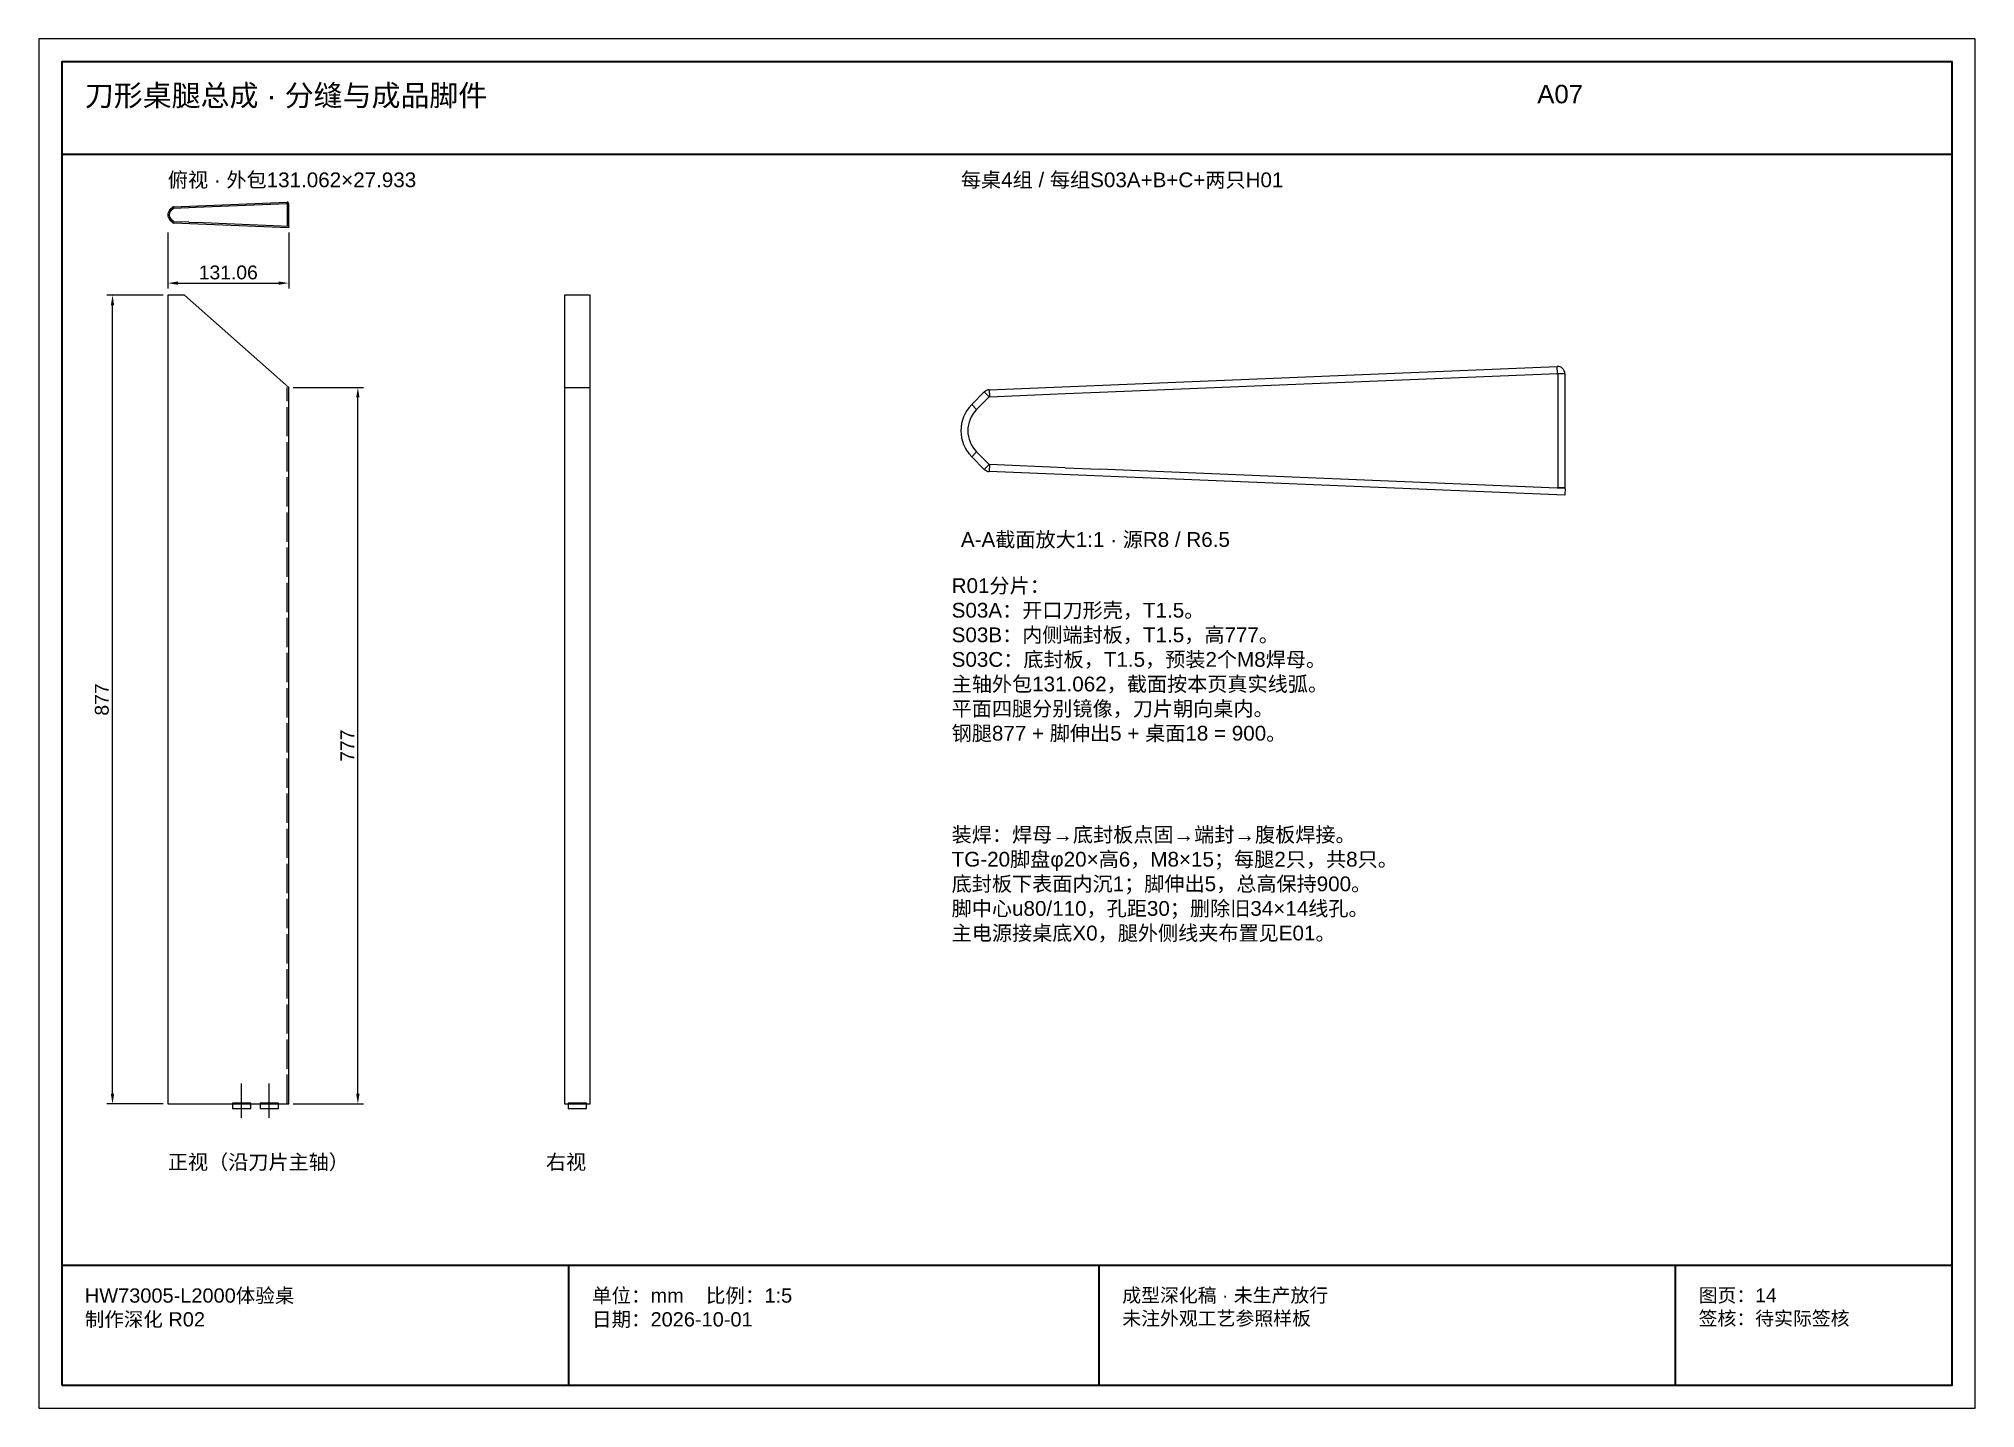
# Paper-space layout 'A07' of a CAD drawing. Header units: millimetres. Extents: x 0 to 420, y 0 to 297.
# The model-space entities are those that its viewports show. They can reach past a viewport. Long polylines and large blocks are cut down to what shows.
import ezdxf

# ---------------------------------------------------------------- set-up
doc = ezdxf.new("R2010")
doc.units = ezdxf.units.MM
doc.linetypes.add('CENTER', pattern=[5.08, 3.175, -0.635, 0.635, -0.635])
doc.linetypes.add('DASHED', pattern=[1.524, 1.27, -0.254])
for name, color, linetype, lineweight in [('CENTER', 8, 'CENTER', 13), ('DIM', 7, 'Continuous', 13), ('FRAME', 7, 'Continuous', 35), ('HIDDEN', 8, 'DASHED', 13), ('NOTE', 7, 'Continuous', 18), ('OUTLINE', 7, 'Continuous', 25)]:
    doc.layers.add(name, color=color, linetype=linetype, lineweight=lineweight)
doc.styles.add('CN', font='Arial Unicode.ttf')
doc.dimstyles.new('D5', dxfattribs={"dimtxt": 15, "dimasz": 11, "dimexe": 6, "dimexo": 5, "dimgap": 4, "dimtad": 1, "dimdsep": 46, "dimtxsty": 'CN', "dimcen": 2.5, "dimclrd": 7, "dimclre": 7, "dimclrt": 7, "dimazin": 3, "dimtfac": 1, "dimtmove": 0, "dimatfit": 3})

msp = doc.modelspace()

# ---------------------------------------------------------------- linework, layer by layer
at = {"layer": 'CENTER'}
for p, q in [((156220, 315), (156220, 352)), ((156250, 315), (156250, 352))]:
    msp.add_line(p, q, dxfattribs=at)
at = {"layer": 'FRAME'}
for p, q in [((156025, 1360), (158075, 1360)), ((156025, 155), (158075, 155)), ((156575, 25), (156575, 155)), ((157150, 25), (157150, 155)), ((157775, 25), (157775, 155))]:
    msp.add_line(p, q, dxfattribs=at)
msp.add_lwpolyline([(156025, 25), (158075, 25), (158075, 1460), (156025, 1460)], close=True, dxfattribs=at)
at = {"layer": 'HIDDEN'}
for p, q in [((156269.562, 330), (156269.562, 1107)), ((156570, 1107), (156597.933, 1107))]:
    msp.add_line(p, q, dxfattribs=at)
at = {"layer": 'OUTLINE'}
for p, q in [((156142.343, 1299.657), (156145.084, 1302.397)), ((156146.144, 1301.337), (156145.084, 1302.397)), ((156146.149, 1302.865), (156269.334, 1307.931)), ((156146.149, 1302.865), (156146.211, 1301.366)), ((156146.211, 1301.366), (156162.645, 1302.042)), ((156162.645, 1302.042), (156170.053, 1302.346)), ((156170.053, 1302.346), (156269.396, 1306.433)), ((156269.396, 1306.433), (156269.334, 1307.931)), ((156269.5, 1306.333), (156269.5, 1281.6)), ((156271, 1306.333), (156269.5, 1306.333)), ((156271, 1306.333), (156271, 1281.6)), ((156142.343, 1299.657), (156143.404, 1298.596)), ((156143.404, 1289.404), (156142.343, 1288.343)), ((156145.084, 1285.603), (156142.343, 1288.343)), ((156143.404, 1298.596), (156146.144, 1301.337)), ((156146.144, 1286.663), (156143.404, 1289.404)), ((156145.084, 1285.603), (156146.144, 1286.663)), ((156146.211, 1286.634), (156146.149, 1285.135)), ((156271, 1280), (156146.149, 1285.135)), ((156162.645, 1285.958), (156146.211, 1286.634)), ((156162.645, 1285.958), (156170.053, 1285.654)), ((156271.062, 1281.499), (156170.053, 1285.654)), ((156271, 1281.6), (156269.5, 1281.6)), ((156271.062, 1281.499), (156271, 1280)), ((157030.746, 1104.323), (157646.671, 1129.657)), ((157150.266, 1101.732), (157646.979, 1122.164)), ((157646.979, 1122.164), (157646.671, 1129.657)), ((157647.5, 1121.664), (157647.5, 998)), ((157655, 1121.664), (157647.5, 1121.664)), ((157655, 1121.664), (157655, 998)), ((157011.716, 1088.284), (157025.418, 1101.986)), ((157017.019, 1082.981), (157030.721, 1096.683)), ((157030.721, 1096.683), (157025.418, 1101.986)), ((157030.746, 1104.323), (157031.054, 1096.829)), ((157031.054, 1096.829), (157113.226, 1100.209)), ((157113.226, 1100.209), (157150.266, 1101.732)), ((157011.716, 1088.284), (157017.019, 1082.981)), ((157017.019, 1037.019), (157011.716, 1031.716)), ((157025.418, 1018.014), (157011.716, 1031.716)), ((157030.721, 1023.317), (157017.019, 1037.019)), ((157025.418, 1018.014), (157030.721, 1023.317)), ((157031.054, 1023.171), (157030.746, 1015.677)), ((157655, 990), (157030.746, 1015.677)), ((157113.226, 1019.791), (157031.054, 1023.171)), ((157113.226, 1019.791), (157150.266, 1018.268)), ((157655.308, 997.494), (157150.266, 1018.268)), ((157655, 998), (157647.5, 998)), ((157655.308, 997.494), (157655, 990))]:
    msp.add_line(p, q, dxfattribs=at)
for points in [[(156140, 330), (156271.062, 330), (156271.062, 1107), (156158, 1207), (156140, 1207)], [(156570, 330), (156597.933, 330), (156597.933, 1207), (156570, 1207)], [(156210, 325), (156230, 325), (156230, 331), (156210, 331)], [(156240, 325), (156260, 325), (156260, 331), (156240, 331)], [(156573.967, 325), (156593.967, 325), (156593.967, 331), (156573.967, 331)]]:
    msp.add_lwpolyline(points, close=True, dxfattribs=at)
for centre, radius, start, end in [((156146.215, 1301.266), 1.6, 92.355423, 135), ((156269.4, 1306.333), 1.6, 0, 92.355423), ((156269.4, 1306.333), 0.1, 0, 92.355423), ((156148, 1294), 8, 135, 225), ((156148, 1294), 6.5, 135, 225), ((156146.215, 1286.734), 1.6, 225, 267.644577), ((156146.215, 1301.266), 0.1, 92.355423, 135), ((156146.215, 1286.734), 0.1, 225, 267.644577), ((157647, 1121.664), 8, 0, 92.355423), ((157647, 1121.664), 0.5, 0, 92.355423), ((157031.074, 1096.329), 8, 92.355423, 135), ((157031.074, 1096.329), 0.5, 92.355423, 135), ((157040, 1060), 40, 135, 225), ((157040, 1060), 32.5, 135, 225), ((157031.074, 1023.671), 8, 225, 267.644577), ((157031.074, 1023.671), 0.5, 225, 267.644577)]:
    msp.add_arc(centre, radius, start, end, dxfattribs=at)

# ---------------------------------------------------------------- texts
at = {"layer": 'NOTE', "attachment_point": 1, "style": 'CN'}
for s, insert, char_height, width in [('刀形桌腿总成 · 分缝与成品脚件', (156050, 1435), 23, 1550), ('A07', (157625, 1435), 20, 450), ('俯视 · 外包131.062×27.933', (156140, 1340), 16, 780), ('每桌4组 / 每组S03A+B+C+两只H01', (157000, 1340), 16, 1020), ('A-A截面放大1:1 · 源R8 / R6.5', (157000, 950), 16, 950), ('R01分片：\\PS03A：开口刀形壳，T1.5。\\PS03B：内侧端封板，T1.5，高777。\\PS03C：底封板，T1.5，预装2个M8焊母。\\P主轴外包131.062，截面按本页真实线弧。\\P平面四腿分别镜像，刀片朝向桌内。\\P钢腿877 + 脚伸出5 + 桌面18 = 900。', (156990, 900), 16, 950), ('装焊：焊母→底封板点固→端封→腹板焊接。\\PTG-20脚盘φ20×高6，M8×15；每腿2只，共8只。\\P底封板下表面内沉1；脚伸出5，总高保持900。\\P脚中心u80/110，孔距30；删除旧34×14线孔。\\P主电源接桌底X0，腿外侧线夹布置见E01。', (156990, 630), 16, 950), ('正视（沿刀片主轴）', (156140, 275), 16, 600), ('右视', (156550, 275), 16, 300), ('HW73005-L2000体验桌\\P制作深化 R02', (156050, 130), 15.5, 500), ('单位：mm    比例：1:5\\P日期：2026-10-01', (156600, 130), 15.5, 525), ('成型深化稿 · 未生产放行\\P未注外观工艺参照样板', (157175, 130), 15, 575), ('图页：14\\P签核：待实际签核', (157800, 130), 15, 275)]:
    msp.add_mtext(s, dxfattribs=dict(at, insert=insert, char_height=char_height, width=width))

# ---------------------------------------------------------------- dimensions: what is measured, and where the dimension line sits
at = {"layer": 'DIM'}
msp.add_linear_dim(base=(156140, 1220), p1=(156140, 1280), p2=(156271.062, 1280), dimstyle='D5', dxfattribs=at).render()
for base, p1, p2 in [((156080, 330), (156140, 330), (156140, 1207)), ((156346.062, 330), (156271.062, 330), (156271.062, 1107))]:
    msp.add_linear_dim(base=base, p1=p1, p2=p2, angle=90, dimstyle='D5', dxfattribs=at).render()

psp = doc.layouts.new('A07')

# ---------------------------------------------------------------- viewports
at = {"layer": 'Defpoints'}
psp.add_viewport(center=(210, 148.5), size=(420, 297), view_center_point=(157050, 742.5), view_height=1485, dxfattribs=at)

doc.saveas('drawing.dxf')
